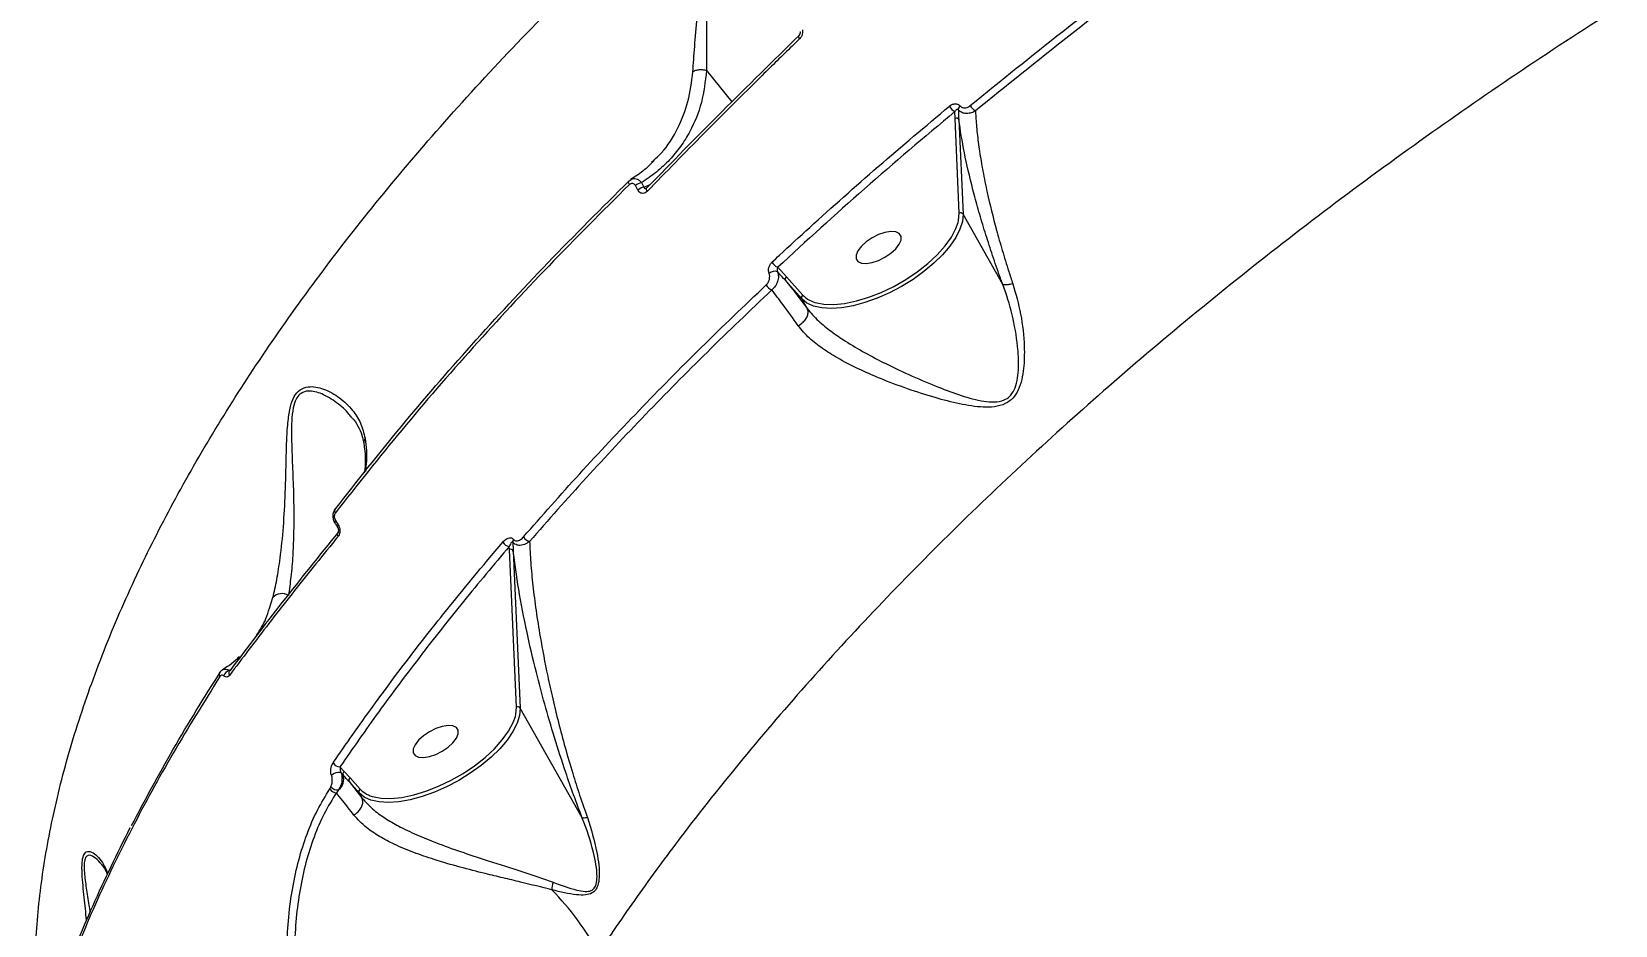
# Model space of a CAD drawing. Header units: millimetres. Extents: x -6901 to 7060, y -7557 to 6158.
# Drawn here: x -1068.7 to -786.5, y 2577.5 to 2736.7 of the extents above; entities that cross this region are included whole.
import ezdxf

# ---------------------------------------------------------------- set-up
doc = ezdxf.new("R2010")
doc.units = ezdxf.units.MM
for name, color, linetype in [('DIKOM_ОБЪЕКТ', 7, 'Continuous'), ('DIKOM_РАЗМЕР_ЗОНА', 7, 'Continuous'), ('DIKOM_РАЗМЕР_ОБЪЕКТА', 7, 'Continuous')]:
    doc.layers.add(name, color=color, linetype=linetype)
doc.styles.add('style1', font='arial.ttf', dxfattribs={"width": 0.8})
doc.dimstyles.new('1-50', dxfattribs={"dimtxt": 300, "dimasz": 200, "dimexe": 100, "dimexo": 0, "dimgap": 100, "dimtad": 1, "dimtxsty": 'style1', "dimcen": 200, "dimclrd": 7, "dimclre": 7, "dimclrt": 7, "dimadec": 1, "dimazin": 2, "dimtfac": 1, "dimtmove": 0, "dimatfit": 2, "dimfxl": 0, "dimlwd": 25, "dimlwe": 18, "dimarcsym": 0})

# ---------------------------------------------------------------- blocks, each defined once
blk = doc.blocks.new('*D2')
at = {"layer": 'Defpoints', "color": 0, "transparency": 16777216}
for p in [(-1102.73, 4151.17), (-5819.23, -4492.42), (4721.24, -4492.42)]:
    blk.add_point(p, dxfattribs=at)
at = {"layer": 'DIKOM_РАЗМЕР_ОБЪЕКТА', "color": 7, "lineweight": 18, "transparency": 16777216}
for p, q in [((-1102.73, 4151.17), (-5919.23, 4151.17)), ((4721.24, -4492.42), (-5919.23, -4492.42))]:
    blk.add_line(p, q, dxfattribs=at)
at = {"layer": 'DIKOM_РАЗМЕР_ОБЪЕКТА', "color": 7, "lineweight": 25, "transparency": 16777216}
blk.add_line((-5819.23, 3951.17), (-5819.23, -4292.42), dxfattribs=at)
at = {"layer": 'DIKOM_РАЗМЕР_ОБЪЕКТА', "color": 7, "transparency": 16777216}
for points in [[(-5852.56, 3951.17), (-5785.89, 3951.17), (-5819.23, 4151.17)], [(-5852.56, -4292.42), (-5785.89, -4292.42), (-5819.23, -4492.42)]]:
    blk.add_solid(points, dxfattribs=at)
at = {"layer": 'DIKOM_РАЗМЕР_ОБЪЕКТА', "color": 7, "transparency": 16777216, "insert": (-6072.4, -170.63), "char_height": 300, "attachment_point": 5, "rotation": 90, "style": 'style1'}
blk.add_mtext('8650', dxfattribs=at)
blk = doc.blocks.new('*D3')
at = {"layer": 'Defpoints', "color": 0, "transparency": 16777216}
for p in [(-1553.27, 6158.28), (-6450.85, -6312.94), (5659.92, -6312.94)]:
    blk.add_point(p, dxfattribs=at)
at = {"layer": 'DIKOM_РАЗМЕР_ЗОНА', "color": 7, "lineweight": 18, "transparency": 16777216}
for p, q in [((-1553.27, 6158.28), (-6550.85, 6158.28)), ((5659.92, -6312.94), (-6550.85, -6312.94))]:
    blk.add_line(p, q, dxfattribs=at)
at = {"layer": 'DIKOM_РАЗМЕР_ЗОНА', "color": 7, "lineweight": 25, "transparency": 16777216}
blk.add_line((-6450.85, 5958.28), (-6450.85, -6112.94), dxfattribs=at)
at = {"layer": 'DIKOM_РАЗМЕР_ЗОНА', "color": 7, "transparency": 16777216}
for points in [[(-6484.18, 5958.28), (-6417.52, 5958.28), (-6450.85, 6158.28)], [(-6484.18, -6112.94), (-6417.52, -6112.94), (-6450.85, -6312.94)]]:
    blk.add_solid(points, dxfattribs=at)
at = {"layer": 'DIKOM_РАЗМЕР_ЗОНА', "color": 7, "transparency": 16777216, "insert": (-6704.02, -77.33), "char_height": 300, "attachment_point": 5, "rotation": 90, "style": 'style1'}
blk.add_mtext('12500', dxfattribs=at)

msp = doc.modelspace()

# ---------------------------------------------------------------- linework, layer by layer
at = {"layer": 'DIKOM_ОБЪЕКТ', "color": 7, "linetype": 'Continuous', "lineweight": 15}
for p, q in [((-948.49, 2729.772), (-943.994, 2724.186)), ((-904.197, 2721.248), (-904.242, 2722.458)), ((-903.434, 2704.394), (-904.197, 2721.248)), ((-903.53, 2721.055), (-902.766, 2704.201)), ((-958.272, 2713.458), (-957.89, 2713.82)), ((-962.26, 2710.151), (-962.002, 2710.328)), ((-960.08, 2709.809), (-959.632, 2708.996)), ((-959.632, 2708.996), (-958.52, 2709.475)), ((-960.713, 2708.472), (-961.16, 2709.282)), ((-895.7, 2691.669), (-902.766, 2704.201)), ((-935.784, 2694.732), (-934.217, 2693.024)), ((-934.217, 2693.024), (-931.307, 2689.754)), ((-931.511, 2689.104), (-934.422, 2692.373)), ((-930.518, 2687.343), (-931.511, 2689.104)), ((-930.518, 2687.343), (-930.516, 2687.339)), ((-1014.61, 2649.613), (-1014.119, 2648.852)), ((-983.606, 2644.425), (-983.63, 2644.985)), ((-982.335, 2616.376), (-983.606, 2644.425)), ((-982.938, 2644.232), (-981.667, 2616.183)), ((-1026.378, 2633.973), (-1025.746, 2635.866)), ((-1031.792, 2625.302), (-1032.059, 2625.075)), ((-1033.191, 2623.067), (-1033.543, 2622.904)), ((-1033.525, 2622.732), (-1033.524, 2622.732)), ((-970.626, 2596.602), (-981.667, 2616.183)), ((-1013.803, 2605.723), (-1013.039, 2604.889)), ((-1015.614, 2601.789), (-1015.419, 2602.15)), ((-1013.039, 2604.889), (-1011.992, 2603.741)), ((-1012.196, 2603.09), (-1009.907, 2600.19)), ((-1010.413, 2601.086), (-1012.196, 2603.09)), ((-1011.992, 2603.741), (-1010.209, 2601.737)), ((-1014.049, 2601.602), (-1014.453, 2601.098)), ((-1009.907, 2600.19), (-1010.413, 2601.086)), ((-1009.907, 2600.19), (-1009.906, 2600.187))]:
    msp.add_line(p, q, dxfattribs=at)
at = {"layer": 'DIKOM_ОБЪЕКТ', "color": 7, "linetype": 'Continuous', "lineweight": 15, "flags": 128}
for points in [[(-927.685, 2749.526), (-930.446, 2752.217), (-934.38, 2754.695), (-937.693, 2756.18), (-941.388, 2757.079), (-943.886, 2756.99), (-944.478, 2756.811), (-945.838, 2755.962), (-946.792, 2754.683), (-947.509, 2752.813), (-947.978, 2750.46), (-948.218, 2748.094), (-948.424, 2743.426), (-948.497, 2737.561), (-948.502, 2732.159), (-948.497, 2729.78), (-948.497, 2729.777), (-948.497, 2729.777)], [(-931.87, 2735.462), (-931.946, 2735.585), (-932.004, 2735.7), (-932.044, 2735.805), (-932.062, 2735.896), (-932.061, 2735.97), (-932.038, 2736.027), (-932.023, 2736.045)], [(-962.228, 2709.464), (-962.292, 2709.581), (-962.34, 2709.695), (-962.371, 2709.802), (-962.384, 2709.899), (-962.379, 2709.984), (-962.357, 2710.056), (-962.317, 2710.112), (-962.26, 2710.151)], [(-959.055, 2708.26), (-959.127, 2708.385), (-959.179, 2708.504), (-959.21, 2708.615), (-959.221, 2708.713), (-959.209, 2708.796), (-959.176, 2708.862), (-959.16, 2708.881)], [(-959.16, 2708.881), (-959.123, 2708.91), (-959.05, 2708.937)], [(-902.766, 2704.201), (-902.885, 2702.908), (-903.323, 2701.506), (-904.071, 2700.026), (-905.113, 2698.498), (-906.426, 2696.956), (-907.982, 2695.434), (-909.747, 2693.965), (-911.682, 2692.58), (-913.746, 2691.31), (-915.894, 2690.182), (-918.079, 2689.22), (-920.254, 2688.446), (-922.372, 2687.876), (-924.387, 2687.523), (-926.254, 2687.394), (-927.935, 2687.492), (-929.391, 2687.815), (-930.334, 2688.21)], [(-903.648, 2702.73), (-903.565, 2703.067), (-903.434, 2704.394)], [(-928.803, 2688.377), (-927.581, 2688.162), (-925.821, 2688.107), (-923.868, 2688.297), (-921.769, 2688.727), (-919.575, 2689.388), (-917.339, 2690.262), (-915.115, 2691.329), (-912.957, 2692.564), (-910.916, 2693.935), (-909.042, 2695.411), (-907.381, 2696.956), (-905.972, 2698.532), (-904.849, 2700.101), (-904.041, 2701.625), (-903.648, 2702.73)], [(-920.894, 2695.466), (-920.023, 2695.399), (-918.975, 2695.562), (-917.834, 2695.942), (-916.693, 2696.51), (-915.644, 2697.218), (-914.772, 2698.01), (-914.148, 2698.821), (-913.823, 2699.586), (-913.822, 2700.242), (-914.146, 2700.737), (-914.769, 2701.031), (-915.639, 2701.098), (-916.688, 2700.936), (-917.829, 2700.555), (-918.97, 2699.987), (-920.019, 2699.279), (-920.89, 2698.487), (-921.514, 2697.676), (-921.84, 2696.911), (-921.841, 2696.254), (-921.517, 2695.76), (-920.894, 2695.466)], [(-930.334, 2688.21), (-930.592, 2688.356), (-931.511, 2689.104)], [(-1014.617, 2650.978), (-1014.681, 2651.097), (-1014.725, 2651.214), (-1014.75, 2651.328), (-1014.754, 2651.435), (-1014.738, 2651.533), (-1014.702, 2651.62), (-1014.646, 2651.693), (-1014.573, 2651.751)], [(-1035.25, 2622.5), (-1035.196, 2622.569), (-1035.115, 2622.637)], [(-982.55, 2614.713), (-982.466, 2615.05), (-982.335, 2616.376)], [(-981.667, 2616.183), (-981.786, 2614.891), (-982.225, 2613.489), (-982.973, 2612.009), (-984.015, 2610.481), (-985.328, 2608.939), (-986.884, 2607.417), (-988.649, 2605.948), (-990.584, 2604.563), (-992.648, 2603.293), (-994.796, 2602.165), (-996.981, 2601.203), (-999.156, 2600.429), (-1001.274, 2599.859), (-1003.288, 2599.506), (-1005.156, 2599.377), (-1006.836, 2599.475), (-1008.293, 2599.798), (-1009.236, 2600.193)], [(-1007.704, 2600.36), (-1006.483, 2600.145), (-1004.723, 2600.09), (-1002.77, 2600.28), (-1000.671, 2600.71), (-998.477, 2601.37), (-996.241, 2602.245), (-994.017, 2603.312), (-991.858, 2604.547), (-989.818, 2605.918), (-987.944, 2607.394), (-986.283, 2608.939), (-984.874, 2610.515), (-983.751, 2612.083), (-982.942, 2613.608), (-982.55, 2614.713)], [(-999.796, 2607.449), (-998.925, 2607.382), (-997.877, 2607.544), (-996.736, 2607.925), (-995.595, 2608.493), (-994.546, 2609.201), (-993.674, 2609.993), (-993.05, 2610.804), (-992.725, 2611.569), (-992.724, 2612.225), (-993.048, 2612.72), (-993.67, 2613.013), (-994.541, 2613.081), (-995.589, 2612.918), (-996.73, 2612.538), (-997.871, 2611.97), (-998.92, 2611.262), (-999.792, 2610.47), (-1000.416, 2609.659), (-1000.741, 2608.894), (-1000.742, 2608.237), (-1000.418, 2607.743), (-999.796, 2607.449)], [(-1009.236, 2600.193), (-1009.493, 2600.339), (-1010.413, 2601.086)]]:
    msp.add_lwpolyline(points, dxfattribs=at)
at = {"layer": 'DIKOM_ОБЪЕКТ', "color": 7, "linetype": 'Continuous', "lineweight": 15}
for centre, radius, start, end in [((-902.665, 2722.782), 0.954, 131.64305, 177.0386), ((-899.291, 2724.747), 2.486, 208.50412, 239.45715), ((-903.142, 2724.521), 2.338, 207.99419, 241.94478), ((-903.975, 2720.767), 0.53, 32.95546, 114.82339), ((-959.719, 2707.698), 2.142, 99.71607, 132.29106), ((-959.278, 2706.892), 2.134, 99.5349, 132.23316), ((-903.211, 2703.911), 0.531, 33.03368, 114.74552), ((-935.133, 2696.536), 1.918, 208.08415, 250.15763), ((-936.317, 2692.438), 1.574, 71.84255, 130.03303), ((-933.971, 2692.589), 0.5, 119.52019, 205.64991), ((-936.121, 2692.532), 1.968, 208.65652, 248.31817), ((-931.061, 2689.32), 0.499, 119.51843, 205.65047), ((-927.637, 2693.462), 5.217, 225.28663, 257.08437), ((-1008.117, 2663.486), 1.437, 147.48019, 187.06692), ((-1014.309, 2649.301), 0.433, 134.03581, 201.52689), ((-1013.7, 2647.118), 0.59, 145.25095, 219.05094), ((-1013.819, 2648.541), 0.431, 133.94703, 202.1489), ((-983.44, 2646.509), 1.536, 208.75336, 262.89876), ((-983.384, 2643.943), 0.531, 33.03381, 114.74513), ((-982.293, 2645.812), 0.725, 143.33743, 182.43258), ((-979.707, 2647.464), 1.597, 209.19972, 259.02118), ((-1024.138, 2634.433), 2.154, 58.18281, 138.30153), ((-1031.206, 2624.157), 1.185, 105.81611, 132.18791), ((-1034.711, 2622.202), 0.616, 151.12251, 218.40436), ((-1033.157, 2621.586), 1.373, 106.32681, 166.59651), ((-1032.896, 2622.388), 0.73, 162.06902, 212.59249), ((-1033.132, 2622.433), 0.493, 113.99268, 158.54973), ((-982.113, 2615.895), 0.53, 32.95629, 114.82299), ((-1013.84, 2607.094), 1.372, 209.5575, 271.5512), ((-1014.22, 2603.16), 1.568, 220.12388, 276.26043), ((-1014.017, 2602.905), 1.819, 77.61312, 135.57943), ((-1015.604, 2603.512), 2.464, 309.14728, 18.1968), ((-1012.782, 2604.449), 0.51, 120.27787, 199.11131), ((-1011.746, 2603.306), 0.5, 119.52299, 205.64771), ((-1014.409, 2602.491), 1.394, 210.21606, 268.17256), ((-1009.962, 2601.303), 0.5, 119.52175, 205.64761), ((-1006.534, 2605.452), 5.225, 225.3127, 257.05828), ((-971.846, 2583.88), 4.183, 162.494, 181.31047), ((-1011.444, 2549.014), 49.631, 28.3408, 44.4733)]:
    msp.add_arc(centre, radius, start, end, dxfattribs=at)
for points, knots in [([(-1308.901, 2597.2), (-1308.916, 2597.202), (-1309.13, 2597.22), (-1308.97, 2597.868), (-1308.345, 2599.232), (-1306.996, 2601.382), (-1305.019, 2604.203), (-1302.419, 2607.686), (-1299.221, 2611.798), (-1295.454, 2616.507), (-1291.096, 2621.842), (-1286.108, 2627.851), (-1280.471, 2634.553), (-1274.181, 2641.954), (-1267.306, 2649.972), (-1259.928, 2658.512), (-1252.076, 2667.545), (-1243.782, 2677.034), (-1234.988, 2687.045), (-1225.622, 2697.66), (-1215.677, 2708.886), (-1205.156, 2720.717), (-1194.177, 2733.02), (-1182.875, 2745.646), (-1171.278, 2758.561), (-1159.421, 2771.731), (-1147.211, 2785.258), (-1134.55, 2799.25), (-1121.445, 2813.701), (-1107.907, 2828.597), (-1094.089, 2843.767), (-1080.152, 2859.039), (-1066.123, 2874.38), (-1052.032, 2889.761), (-1037.772, 2905.298), (-1023.234, 2921.111), (-1008.433, 2937.183), (-993.389, 2953.492), (-978.274, 2969.85), (-962.495, 2986.899), (-946.074, 3004.614), (-929.046, 3022.949), (-911.955, 3041.318), (-894.844, 3059.674), (-877.757, 3077.968), (-861.713, 3095.109), (-846.718, 3111.097), (-832.754, 3125.957), (-819, 3140.566), (-805.353, 3155.031), (-791.842, 3169.321), (-778.497, 3183.404), (-765.472, 3197.116), (-752.923, 3210.293), (-740.857, 3222.927), (-729.279, 3235.017), (-718.086, 3246.669), (-707.198, 3257.966), (-696.648, 3268.873), (-686.464, 3279.359), (-676.768, 3289.3), (-667.662, 3298.591), (-659.148, 3307.231), (-651.219, 3315.229), (-643.814, 3322.648), (-636.882, 3329.537), (-630.455, 3335.862), (-624.56, 3341.595), (-619.265, 3346.666), (-614.628, 3351.019), (-610.638, 3354.667), (-607.278, 3357.632), (-604.521, 3359.941), (-602.339, 3361.616), (-600.82, 3362.567), (-600.001, 3362.906), (-599.906, 3362.689), (-599.882, 3362.633)], [0, 0, 0, 0, 0.0010255, 0.0142645, 0.0278834, 0.0415148, 0.0551463, 0.0687653, 0.0820246, 0.0952954, 0.1085662, 0.1218254, 0.1354712, 0.1491295, 0.1627878, 0.1764335, 0.189694, 0.2029659, 0.2162379, 0.2294983, 0.2431443, 0.256803, 0.2704615, 0.2841076, 0.2973509, 0.3106056, 0.3238602, 0.3371034, 0.3507303, 0.3643696, 0.3780088, 0.3916357, 0.4048801, 0.418136, 0.4313919, 0.4446364, 0.4582654, 0.4719069, 0.4855483, 0.4991773, 0.514498, 0.5298275, 0.5451482, 0.5607997, 0.5764607, 0.5921121, 0.6053739, 0.6186471, 0.6319203, 0.645182, 0.6588292, 0.6724889, 0.6861485, 0.6997957, 0.7130347, 0.7262851, 0.7395355, 0.7527745, 0.7663967, 0.7800314, 0.7936661, 0.8072883, 0.820549, 0.8338212, 0.8470935, 0.8603542, 0.874002, 0.8876624, 0.9013229, 0.9149708, 0.928227, 0.9414946, 0.9547622, 0.9680182, 0.9816615, 0.9953172, 1, 1, 1, 1]), ([(-599.42, 3312.155), (-598.735, 3313.22), (-597.363, 3315.351), (-596.403, 3317.313), (-596.123, 3318.486), (-596.444, 3318.953), (-597.334, 3318.804), (-598.818, 3318.021), (-600.918, 3316.576), (-603.646, 3314.457), (-606.973, 3311.685), (-610.854, 3308.299), (-615.267, 3304.321), (-620.184, 3299.783), (-625.636, 3294.654), (-631.672, 3288.889), (-638.306, 3282.471), (-645.542, 3275.395), (-653.298, 3267.738), (-661.477, 3259.598), (-670.054, 3251.004), (-678.994, 3241.989), (-688.366, 3232.487), (-698.246, 3222.419), (-708.638, 3211.78), (-719.536, 3200.575), (-730.817, 3188.929), (-742.356, 3176.972), (-754.126, 3164.732), (-766.099, 3152.242), (-778.355, 3139.417), (-790.993, 3126.155), (-804.003, 3112.461), (-817.372, 3098.351), (-830.949, 3083.985), (-845.265, 3068.796), (-860.324, 3052.776), (-876.114, 3035.933), (-892.144, 3018.787), (-908.381, 3001.373), (-924.786, 2983.731), (-940.364, 2966.934), (-955.08, 2951.028), (-968.917, 2936.038), (-982.687, 2921.085), (-996.496, 2906.057), (-1010.32, 2890.977), (-1024.133, 2875.872), (-1037.776, 2860.916), (-1051.093, 2846.281), (-1064.068, 2831.985), (-1076.692, 2818.038), (-1089.065, 2804.333), (-1101.277, 2790.766), (-1113.301, 2777.369), (-1125.109, 2764.171), (-1136.564, 2751.325), (-1147.54, 2738.971), (-1158.031, 2727.118), (-1168.036, 2715.769), (-1177.632, 2704.837), (-1186.888, 2694.243), (-1195.773, 2684.021), (-1204.259, 2674.2), (-1212.246, 2664.897), (-1219.645, 2656.216), (-1226.456, 2648.157), (-1232.693, 2640.708), (-1238.407, 2633.808), (-1243.638, 2627.408), (-1248.355, 2621.543), (-1252.537, 2616.235), (-1256.13, 2611.552), (-1259.099, 2607.543), (-1261.453, 2604.197), (-1263.212, 2601.496), (-1264.396, 2599.411), (-1265.006, 2597.934), (-1265.018, 2597.094), (-1264.422, 2596.902), (-1263.228, 2597.356), (-1261.643, 2598.332), (-1259.918, 2599.56), (-1258.737, 2600.478), (-1258.146, 2600.937)], [0, 0, 0, 0, 0.0144651, 0.0289646, 0.0408964, 0.0528384, 0.0647801, 0.0767114, 0.0889895, 0.1012789, 0.1135685, 0.1258468, 0.1377793, 0.1497222, 0.1616651, 0.1735976, 0.1858779, 0.1981695, 0.210461, 0.2227413, 0.2346549, 0.2465787, 0.2585025, 0.270416, 0.2826743, 0.2949438, 0.3072133, 0.3194715, 0.3314056, 0.3433499, 0.3552943, 0.3672283, 0.379509, 0.3918011, 0.404093, 0.4163737, 0.4301596, 0.4439534, 0.4577391, 0.4718227, 0.4859147, 0.4999982, 0.5119157, 0.5238435, 0.5357715, 0.547689, 0.5599529, 0.572228, 0.5845031, 0.5967671, 0.6086844, 0.620612, 0.6325397, 0.6444571, 0.6567196, 0.6689934, 0.6812672, 0.6935297, 0.7054626, 0.7174058, 0.729349, 0.7412818, 0.7535612, 0.7658518, 0.7781425, 0.7904218, 0.802353, 0.8142946, 0.8262361, 0.8381674, 0.8504463, 0.8627365, 0.8750267, 0.8873057, 0.8992219, 0.9111485, 0.9230751, 0.9349913, 0.9472528, 0.9595253, 0.9717981, 0.9840602, 0.9920272, 1, 1, 1, 1]), ([(-818.872, 3019.97), (-822.99, 3015.457), (-831.232, 3006.424), (-843.811, 2992.588), (-856.507, 2978.588), (-869.838, 2963.852), (-883.795, 2948.383), (-898.36, 2932.204), (-912.949, 2915.965), (-927.498, 2899.745), (-941.939, 2883.623), (-956.077, 2867.823), (-969.892, 2852.374), (-983.374, 2837.293), (-996.634, 2822.461), (-1009.611, 2807.947), (-1022.246, 2793.822), (-1034.741, 2779.864), (-1047.037, 2766.141), (-1059.082, 2752.711), (-1070.59, 2739.888), (-1081.362, 2727.894), (-1091.384, 2716.738), (-1100.672, 2706.398), (-1109.346, 2696.734), (-1117.367, 2687.785), (-1124.695, 2679.589), (-1131.261, 2672.22), (-1137.054, 2665.681), (-1142.097, 2659.946), (-1146.422, 2654.978), (-1149.991, 2650.812), (-1152.861, 2647.391), (-1154.12, 2645.804), (-1154.748, 2645.011)], [0, 0, 0, 0, 0.028458, 0.0569512, 0.0854443, 0.113902, 0.1459255, 0.1780519, 0.21023, 0.2424063, 0.2745293, 0.3065504, 0.3375581, 0.3686634, 0.3998177, 0.4309708, 0.4620736, 0.4930793, 0.5259479, 0.5588749, 0.5918026, 0.6246716, 0.6561671, 0.687761, 0.7194068, 0.7510542, 0.7826521, 0.8141501, 0.8450489, 0.876038, 0.9070735, 0.9381097, 0.9691002, 1, 1, 1, 1]), ([(-1066.179, 2547.029), (-1066.652, 2549.618), (-1067.702, 2555.366), (-1068.308, 2565.101), (-1068.083, 2576.158), (-1066.749, 2588.002), (-1064.327, 2600.335), (-1060.764, 2613.137), (-1056.04, 2626.37), (-1050.314, 2639.599), (-1043.664, 2652.764), (-1036.188, 2665.807), (-1027.686, 2679.086), (-1018.138, 2692.56), (-1007.55, 2706.187), (-995.905, 2719.956), (-983.199, 2733.817), (-969.377, 2747.788), (-954.619, 2761.655), (-939.29, 2775.091), (-923.563, 2788.003), (-907.548, 2800.372), (-890.808, 2812.554), (-873.374, 2824.501), (-855.295, 2836.17), (-837.079, 2847.242), (-818.806, 2857.706), (-800.551, 2867.562), (-781.912, 2877.038), (-762.937, 2886.077), (-743.68, 2894.694), (-730.804, 2899.956), (-724.369, 2902.585)], [0, 0, 0, 0, 0.0249861, 0.0554879, 0.089207, 0.1229522, 0.156671, 0.1913838, 0.2261254, 0.2608376, 0.2934958, 0.3261788, 0.3588366, 0.3924371, 0.4260648, 0.4596649, 0.4944808, 0.5292964, 0.5646121, 0.599928, 0.6330973, 0.6662924, 0.6994622, 0.7335982, 0.7677621, 0.8018987, 0.8344682, 0.8670611, 0.8996307, 0.9330788, 0.9665519, 1, 1, 1, 1]), ([(-445.145, 2850.916), (-450.081, 2851.129), (-459.956, 2851.554), (-475.577, 2851.246), (-491.884, 2850.236), (-508.914, 2848.429), (-526.608, 2845.83), (-544.579, 2842.49), (-562.759, 2838.44), (-581.075, 2833.723), (-599.828, 2828.264), (-618.967, 2822.046), (-638.434, 2815.076), (-657.807, 2807.504), (-677.02, 2799.369), (-696.015, 2790.723), (-715.095, 2781.426), (-734.197, 2771.483), (-753.252, 2760.913), (-771.853, 2749.942), (-789.946, 2738.616), (-807.491, 2726.987), (-824.761, 2714.872), (-841.683, 2702.292), (-858.189, 2689.281), (-873.932, 2676.112), (-888.872, 2662.832), (-902.992, 2649.489), (-916.507, 2635.878), (-929.343, 2622.036), (-941.443, 2608.004), (-951.748, 2595.064), (-960.519, 2583.244), (-965.346, 2576.133), (-967.762, 2572.574)], [0, 0, 0, 0, 0.0311784, 0.0623809, 0.0935594, 0.1256442, 0.1577551, 0.1898399, 0.2210202, 0.2522245, 0.2834046, 0.3154898, 0.3476009, 0.3796862, 0.410889, 0.442116, 0.4733189, 0.5054257, 0.5375586, 0.5696654, 0.6009197, 0.6321979, 0.6634521, 0.6956102, 0.7277941, 0.7599519, 0.7912842, 0.8226406, 0.853973, 0.8862091, 0.9184713, 0.9507074, 0.9753306, 1, 1, 1, 1]), ([(-901.476, 2723.56), (-896.023, 2727.978), (-885.117, 2736.815), (-867.961, 2749.781), (-850.29, 2762.531), (-838.064, 2770.76), (-831.951, 2774.875)], [0, 0, 0, 0, 0.2485964, 0.4971937, 0.7485969, 1, 1, 1, 1]), ([(-831.182, 2773.806), (-837.214, 2769.747), (-849.278, 2761.629), (-866.852, 2748.96), (-884.045, 2735.979), (-895.052, 2727.063), (-900.555, 2722.605)], [0, 0, 0, 0, 0.2485964, 0.4971937, 0.7485959, 1, 1, 1, 1]), ([(-950.93, 2729.546), (-950.819, 2731.018), (-950.594, 2734.005), (-950.187, 2739.218), (-949.784, 2743.877), (-949.333, 2747.758), (-948.82, 2750.767), (-948.081, 2753.491), (-946.916, 2755.739), (-945.338, 2757.222), (-943.517, 2757.887), (-941.717, 2758.054), (-939.258, 2757.892), (-936.22, 2757.143), (-932.671, 2755.715), (-929.45, 2753.82), (-927.228, 2751.709), (-925.982, 2749.599), (-925.851, 2748.218), (-925.785, 2747.519)], [0, 0, 0, 0, 0.0827064, 0.1677676, 0.2527915, 0.2965838, 0.3403144, 0.3851551, 0.416775, 0.4486961, 0.4828687, 0.5140023, 0.5458429, 0.6199857, 0.6956323, 0.785269, 0.8772533, 0.9378627, 1, 1, 1, 1]), ([(-931.87, 2735.462), (-932.32, 2735.025), (-934.57, 2732.837), (-940.324, 2727.198), (-949.014, 2718.552), (-955.707, 2711.692), (-959.055, 2708.26)], [0, 0, 0, 0, 0.0480645, 0.2403239, 0.61988, 1, 1, 1, 1]), ([(-959.05, 2708.937), (-954.656, 2713.437), (-945.855, 2722.451), (-936.578, 2731.533), (-931.934, 2736.08)], [0, 0, 0, 0, 0.4993554, 1, 1, 1, 1]), ([(-931.83, 2736.71), (-931.826, 2736.692), (-931.81, 2736.621), (-931.817, 2736.472), (-931.862, 2736.291), (-931.933, 2736.151), (-931.995, 2736.069), (-932.02, 2736.049), (-932.024, 2736.046)], [0, 0, 0, 0, 0.0866606, 0.3442892, 0.5614226, 0.78385, 0.9681145, 1, 1, 1, 1]), ([(-931.381, 2737.015), (-931.367, 2736.844), (-931.339, 2736.501), (-931.486, 2735.987), (-931.691, 2735.647), (-931.837, 2735.496), (-931.87, 2735.462)], [0, 0, 0, 0, 0.305303, 0.6114126, 0.9125556, 1, 1, 1, 1]), ([(-948.49, 2729.772), (-948.719, 2727.847), (-949.183, 2723.952), (-950.998, 2719.552), (-953.05, 2716.237), (-955.045, 2713.826), (-957.358, 2711.64), (-959.173, 2710.419), (-960.08, 2709.809)], [0, 0, 0, 0, 0.2282487, 0.4620544, 0.5944929, 0.726932, 0.8634653, 1, 1, 1, 1]), ([(-957.89, 2713.82), (-957.439, 2714.226), (-955.633, 2715.851), (-953.551, 2719.366), (-951.581, 2724.201), (-951.148, 2727.752), (-950.93, 2729.546)], [0, 0, 0, 0, 0.105609, 0.422344, 0.7081567, 1, 1, 1, 1]), ([(-950.93, 2729.546), (-950.899, 2729.568), (-950.781, 2729.653), (-950.47, 2729.817), (-949.936, 2729.964), (-949.207, 2729.991), (-948.747, 2729.852), (-948.497, 2729.777)], [0, 0, 0, 0, 0.0513642, 0.1965914, 0.4492382, 0.7018858, 1, 1, 1, 1]), ([(-948.497, 2729.777), (-948.496, 2729.777), (-948.494, 2729.776), (-948.492, 2729.774), (-948.491, 2729.772), (-948.49, 2729.772)], [0, 0, 0, 0, 0.3358727, 0.7835061, 1, 1, 1, 1]), ([(-905.207, 2723.424), (-905.095, 2723.507), (-904.834, 2723.7), (-904.399, 2723.859), (-903.96, 2723.881), (-903.576, 2723.772), (-903.391, 2723.587), (-903.299, 2723.495)], [0, 0, 0, 0, 0.1825302, 0.4237908, 0.6274695, 0.8134658, 1, 1, 1, 1]), ([(-903.299, 2723.495), (-903.21, 2723.405), (-903.032, 2723.225), (-902.663, 2723.121), (-902.245, 2723.144), (-901.833, 2723.297), (-901.585, 2723.48), (-901.476, 2723.56)], [0, 0, 0, 0, 0.188947, 0.3774614, 0.5792065, 0.8164895, 1, 1, 1, 1]), ([(-936.825, 2695.633), (-936.38, 2696.047), (-934.155, 2698.118), (-927.931, 2703.825), (-917.946, 2712.714), (-909.456, 2719.852), (-905.207, 2723.424)], [0, 0, 0, 0, 0.0441408, 0.2207136, 0.6100117, 1, 1, 1, 1]), ([(-904.242, 2722.458), (-909.664, 2717.893), (-920.524, 2708.749), (-930.692, 2699.409), (-935.784, 2694.732)], [0, 0, 0, 0, 0.4992737, 1, 1, 1, 1]), ([(-903.618, 2722.831), (-903.636, 2722.847), (-903.667, 2722.876), (-903.742, 2722.896), (-903.846, 2722.877), (-903.987, 2722.786), (-904.123, 2722.642), (-904.206, 2722.514), (-904.242, 2722.458)], [0, 0, 0, 0, 0.0763343, 0.1323099, 0.2954058, 0.5061026, 0.7824538, 1, 1, 1, 1]), ([(-903.618, 2722.831), (-903.614, 2722.75), (-903.589, 2722.16), (-903.557, 2721.567), (-903.53, 2721.055)], [0, 0, 0, 0, 0.1380667, 1, 1, 1, 1]), ([(-900.555, 2722.605), (-900.738, 2722.502), (-901.162, 2722.263), (-901.863, 2722.105), (-902.564, 2722.147), (-903.178, 2722.376), (-903.47, 2722.678), (-903.618, 2722.831)], [0, 0, 0, 0, 0.1741882, 0.4036505, 0.6052464, 0.8000593, 1, 1, 1, 1]), ([(-895.7, 2691.669), (-895.977, 2692.436), (-896.718, 2694.488), (-897.828, 2697.76), (-899.008, 2701.47), (-900.075, 2705.085), (-901.345, 2709.781), (-902.657, 2715.368), (-903.236, 2719.145), (-903.53, 2721.055)], [0, 0, 0, 0, 0.0670894, 0.1796428, 0.2922146, 0.4079288, 0.523645, 0.7591253, 1, 1, 1, 1]), ([(-900.555, 2722.605), (-900.539, 2722.251), (-900.481, 2720.988), (-900.276, 2718.635), (-899.856, 2715.402), (-899.262, 2711.883), (-898.324, 2707.282), (-897.158, 2702.534), (-895.801, 2697.756), (-894.811, 2694.54), (-894.143, 2692.53), (-893.898, 2691.791)], [0, 0, 0, 0, 0.0465623, 0.1660351, 0.2855063, 0.4082679, 0.5310164, 0.7327772, 0.8363391, 0.939882, 1, 1, 1, 1]), ([(-957.841, 2713.73), (-958.166, 2713.393), (-959.094, 2712.426), (-960.498, 2711.306), (-961.655, 2710.607), (-962.035, 2710.378)], [0, 0, 0, 0, 0.2655042, 0.7593797, 1, 1, 1, 1]), ([(-962.228, 2709.464), (-967.062, 2704.654), (-976.732, 2695.035), (-990.222, 2680.429), (-1003.002, 2665.727), (-1010.745, 2655.894), (-1014.617, 2650.978)], [0, 0, 0, 0, 0.2484778, 0.4969549, 0.7484771, 1, 1, 1, 1]), ([(-1014.573, 2651.751), (-1010.755, 2656.601), (-1003.119, 2666.3), (-990.428, 2680.922), (-976.918, 2695.567), (-967.146, 2705.29), (-962.26, 2710.151)], [0, 0, 0, 0, 0.2484765, 0.4969513, 0.7484749, 1, 1, 1, 1]), ([(-961.16, 2709.282), (-961.205, 2709.351), (-961.3, 2709.498), (-961.507, 2709.641), (-961.751, 2709.695), (-962.008, 2709.642), (-962.154, 2709.523), (-962.228, 2709.464)], [0, 0, 0, 0, 0.1799212, 0.3801157, 0.5812407, 0.7907196, 1, 1, 1, 1]), ([(-962.002, 2710.328), (-961.943, 2710.373), (-961.741, 2710.527), (-961.309, 2710.573), (-960.784, 2710.448), (-960.362, 2710.157), (-960.156, 2709.902), (-960.08, 2709.809)], [0, 0, 0, 0, 0.1036754, 0.3556532, 0.6050321, 0.8545023, 1, 1, 1, 1]), ([(-959.055, 2708.26), (-959.17, 2708.162), (-959.398, 2707.965), (-959.802, 2707.866), (-960.184, 2707.937), (-960.502, 2708.15), (-960.646, 2708.37), (-960.713, 2708.472)], [0, 0, 0, 0, 0.213134, 0.426452, 0.6305781, 0.8289185, 1, 1, 1, 1]), ([(-959.632, 2708.996), (-959.623, 2708.957), (-959.606, 2708.888), (-959.554, 2708.829), (-959.492, 2708.791), (-959.438, 2708.778), (-959.352, 2708.781), (-959.293, 2708.795), (-959.246, 2708.815), (-959.241, 2708.818)], [0, 0, 0, 0, 0.2429023, 0.4323923, 0.4999678, 0.6999381, 0.7540385, 0.9710404, 1, 1, 1, 1]), ([(-959.162, 2708.882), (-959.167, 2708.875), (-959.2, 2708.835), (-959.236, 2708.82), (-959.236, 2708.82), (-959.236, 2708.82)], [0, 0, 0, 0, 0.118437, 0.7875569, 1, 1, 1, 1]), ([(-937.329, 2693.643), (-937.373, 2693.803), (-937.462, 2694.131), (-937.395, 2694.692), (-937.186, 2695.231), (-936.945, 2695.499), (-936.825, 2695.633)], [0, 0, 0, 0, 0.2338625, 0.4824835, 0.7413614, 1, 1, 1, 1]), ([(-937.847, 2691.589), (-937.724, 2691.727), (-937.478, 2692.005), (-937.264, 2692.561), (-937.193, 2693.14), (-937.285, 2693.48), (-937.329, 2693.643)], [0, 0, 0, 0, 0.2583401, 0.5167791, 0.767739, 1, 1, 1, 1]), ([(-935.827, 2693.934), (-935.759, 2693.67), (-935.618, 2693.126), (-935.772, 2692.208), (-936.178, 2691.334), (-936.625, 2690.914), (-936.848, 2690.704)], [0, 0, 0, 0, 0.2380386, 0.4906656, 0.7463102, 1, 1, 1, 1]), ([(-935.784, 2694.732), (-935.809, 2694.672), (-935.857, 2694.555), (-935.889, 2694.339), (-935.883, 2694.141), (-935.854, 2694.005), (-935.833, 2693.95), (-935.827, 2693.934)], [0, 0, 0, 0, 0.2918484, 0.5673076, 0.8036613, 0.9440397, 1, 1, 1, 1]), ([(-934.422, 2692.373), (-934.53, 2692.495), (-934.997, 2693.026), (-935.466, 2693.539), (-935.827, 2693.934)], [0, 0, 0, 0, 0.2307653, 1, 1, 1, 1]), ([(-981.101, 2646.684), (-977.8, 2650.438), (-971.197, 2657.946), (-960.601, 2669.197), (-949.547, 2680.429), (-941.747, 2687.869), (-937.847, 2691.589)], [0, 0, 0, 0, 0.249099, 0.4982007, 0.7491001, 1, 1, 1, 1]), ([(-936.848, 2690.704), (-940.712, 2687.019), (-948.44, 2679.648), (-959.449, 2668.468), (-970.055, 2657.214), (-976.692, 2649.669), (-980.011, 2645.896)], [0, 0, 0, 0, 0.2491009, 0.4981999, 0.7490996, 1, 1, 1, 1]), ([(-932.154, 2684.316), (-933.078, 2685.616), (-934.792, 2688.025), (-936.2, 2689.859), (-936.848, 2690.704)], [0, 0, 0, 0, 0.5395056, 1, 1, 1, 1]), ([(-934.422, 2692.373), (-934.111, 2691.988), (-932.908, 2690.496), (-931.536, 2688.686), (-930.518, 2687.343)], [0, 0, 0, 0, 0.2578184, 1, 1, 1, 1]), ([(-893.898, 2691.791), (-893.385, 2689.997), (-892.349, 2686.366), (-891.79, 2681.235), (-891.854, 2677.32), (-892.267, 2674.726), (-892.849, 2672.899), (-893.83, 2671.351), (-895.311, 2670.262), (-897.156, 2669.802), (-899.885, 2669.759), (-903.406, 2670.337), (-907.902, 2671.498), (-912.681, 2673.035), (-917.3, 2674.78), (-921.522, 2676.636), (-924.961, 2678.409), (-927.873, 2680.239), (-930.347, 2682.135), (-931.529, 2683.562), (-932.154, 2684.316)], [0, 0, 0, 0, 0.0863509, 0.1746792, 0.233618, 0.2635113, 0.2941181, 0.3212037, 0.3485636, 0.3826679, 0.4154279, 0.4844299, 0.5550149, 0.6333678, 0.7133069, 0.7760748, 0.8404089, 0.8905406, 0.942132, 1, 1, 1, 1]), ([(-930.516, 2687.339), (-930.516, 2687.339), (-929.96, 2686.668), (-928.682, 2685.189), (-926.324, 2683.305), (-923.523, 2681.39), (-920.23, 2679.459), (-916.22, 2677.373), (-911.827, 2675.296), (-907.321, 2673.412), (-903.087, 2671.806), (-899.781, 2670.917), (-897.224, 2670.664), (-895.61, 2670.896), (-894.669, 2671.506), (-893.991, 2672.22), (-893.399, 2673.279), (-892.992, 2674.998), (-892.808, 2677.498), (-893.022, 2681.293), (-893.913, 2686.289), (-895.029, 2689.905), (-895.695, 2691.661), (-895.695, 2691.663)], [0, 0, 0, 0, 0.0000134, 0.0565032, 0.1073407, 0.1582398, 0.2229575, 0.2877612, 0.3688593, 0.4500228, 0.5206363, 0.5910487, 0.6228981, 0.6547359, 0.6755848, 0.6794206, 0.7041016, 0.7331696, 0.7624318, 0.8215248, 0.9107203, 0.9999111, 1, 1, 1, 1]), ([(-895.695, 2691.663), (-895.696, 2691.663), (-895.697, 2691.664), (-895.698, 2691.667), (-895.7, 2691.669), (-895.7, 2691.669)], [0, 0, 0, 0, 0.2967103, 0.7141461, 1, 1, 1, 1]), ([(-893.898, 2691.791), (-893.944, 2691.779), (-894.245, 2691.697), (-894.776, 2691.592), (-895.377, 2691.551), (-895.589, 2691.626), (-895.695, 2691.663)], [0, 0, 0, 0, 0.0562448, 0.3685238, 0.6842571, 1, 1, 1, 1]), ([(-932.154, 2684.316), (-932.114, 2684.336), (-931.855, 2684.471), (-931.374, 2684.807), (-930.824, 2685.405), (-930.463, 2686.09), (-930.328, 2686.778), (-930.454, 2687.152), (-930.516, 2687.339)], [0, 0, 0, 0, 0.0318969, 0.2097049, 0.4072777, 0.6048555, 0.8024192, 1, 1, 1, 1]), ([(-1025.746, 2635.866), (-1025.511, 2636.909), (-1025.033, 2639.029), (-1024.375, 2643.299), (-1023.846, 2648.486), (-1023.528, 2654.554), (-1023.41, 2659.839), (-1023.303, 2664.144), (-1023.107, 2667.21), (-1022.717, 2669.811), (-1022.011, 2671.785), (-1020.894, 2673.06), (-1019.509, 2673.509), (-1018.082, 2673.437), (-1016.122, 2672.888), (-1013.778, 2671.544), (-1011.581, 2669.413), (-1010.006, 2666.994), (-1009.556, 2665.176), (-1009.329, 2664.258)], [0, 0, 0, 0, 0.0629207, 0.1277907, 0.2147678, 0.3041637, 0.3947477, 0.4415361, 0.4882118, 0.5268409, 0.5575697, 0.5885396, 0.6242858, 0.6582045, 0.6928774, 0.7739244, 0.8569717, 0.9277879, 1, 1, 1, 1]), ([(-1011.721, 2667.9), (-1011.862, 2668.107), (-1012.563, 2669.139), (-1014.366, 2670.664), (-1016.481, 2671.983), (-1018.257, 2672.602), (-1019.513, 2672.747), (-1020.658, 2672.447), (-1021.327, 2671.748), (-1021.815, 2670.891), (-1022.226, 2669.539), (-1022.44, 2667.365), (-1022.454, 2664.12), (-1022.312, 2660.016), (-1022.073, 2654.703), (-1022.001, 2649.057), (-1022.16, 2643.843), (-1022.523, 2639.506), (-1022.843, 2637.344), (-1023.002, 2636.263)], [0, 0, 0, 0, 0.021918, 0.1094075, 0.1967494, 0.2327176, 0.268566, 0.3056645, 0.3314579, 0.3380444, 0.3704358, 0.41254, 0.4549574, 0.5408206, 0.6268247, 0.7361176, 0.8452682, 0.9226992, 1, 1, 1, 1]), ([(-1011.676, 2667.912), (-1011.563, 2667.789), (-1011.029, 2667.203), (-1010.376, 2666.051), (-1009.774, 2664.656), (-1009.615, 2663.684), (-1009.554, 2663.311)], [0, 0, 0, 0, 0.0937618, 0.4450319, 0.787211, 1, 1, 1, 1]), ([(-1009.329, 2664.258), (-1009.226, 2663.519), (-1008.923, 2661.34), (-1009.139, 2659.545), (-1009.282, 2658.359)], [0, 0, 0, 0, 0.3394853, 1, 1, 1, 1]), ([(-1009.568, 2663.306), (-1009.498, 2662.865), (-1009.315, 2661.712), (-1009.279, 2660.071), (-1009.324, 2658.784), (-1009.45, 2658.208), (-1009.468, 2658.127)], [0, 0, 0, 0, 0.2221301, 0.5801764, 0.9407036, 1, 1, 1, 1]), ([(-1014.675, 2651.625), (-1014.766, 2651.496), (-1014.984, 2651.187), (-1015.108, 2650.551), (-1015.04, 2649.829), (-1014.865, 2649.346), (-1014.715, 2649.15), (-1014.71, 2649.143)], [0, 0, 0, 0, 0.1840662, 0.4413446, 0.7111964, 0.9902153, 1, 1, 1, 1]), ([(-1014.617, 2650.978), (-1014.652, 2650.926), (-1014.733, 2650.804), (-1014.81, 2650.546), (-1014.825, 2650.224), (-1014.76, 2649.888), (-1014.66, 2649.704), (-1014.61, 2649.613)], [0, 0, 0, 0, 0.1488654, 0.3487075, 0.5573131, 0.7791065, 1, 1, 1, 1]), ([(-1033.333, 2622.883), (-1030.288, 2626.918), (-1024.19, 2635), (-1017.414, 2643.376), (-1014.021, 2647.569)], [0, 0, 0, 0, 0.4993583, 1, 1, 1, 1]), ([(-1014.712, 2649.142), (-1014.597, 2648.964), (-1014.432, 2648.71), (-1014.269, 2648.456), (-1014.221, 2648.38)], [0, 0, 0, 0, 0.6999771, 1, 1, 1, 1]), ([(-1014.219, 2648.376), (-1014.215, 2648.371), (-1014.192, 2648.341), (-1014.143, 2648.234), (-1014.097, 2648.072), (-1014.077, 2647.891), (-1014.087, 2647.716), (-1014.122, 2647.57), (-1014.167, 2647.476), (-1014.18, 2647.461), (-1014.186, 2647.455)], [0, 0, 0, 0, 0.0305015, 0.1791731, 0.311362, 0.4472907, 0.5848713, 0.7213986, 0.8766646, 1, 1, 1, 1]), ([(-1014.119, 2648.852), (-1014.047, 2648.718), (-1013.903, 2648.452), (-1013.811, 2647.961), (-1013.829, 2647.48), (-1013.948, 2647.052), (-1014.089, 2646.846), (-1014.158, 2646.746)], [0, 0, 0, 0, 0.2063893, 0.4133778, 0.6141827, 0.8134821, 1, 1, 1, 1]), ([(-1014.158, 2646.746), (-1014.489, 2646.341), (-1016.143, 2644.314), (-1020.337, 2639.116), (-1026.564, 2631.221), (-1031.194, 2625.072), (-1033.511, 2621.994)], [0, 0, 0, 0, 0.0480642, 0.2403231, 0.6198804, 1, 1, 1, 1]), ([(-1015.033, 2606.418), (-1014.746, 2606.837), (-1013.311, 2608.933), (-1009.487, 2614.396), (-1003.304, 2622.828), (-994.772, 2633.853), (-988.36, 2641.505), (-984.787, 2645.77)], [0, 0, 0, 0, 0.0321572, 0.1607916, 0.418285, 0.6757768, 1, 1, 1, 1]), ([(-983.63, 2644.985), (-986.382, 2641.713), (-991.887, 2635.169), (-999.62, 2625.343), (-1006.993, 2615.518), (-1011.533, 2608.988), (-1013.803, 2605.723)], [0, 0, 0, 0, 0.2493152, 0.4986287, 0.7493155, 1, 1, 1, 1]), ([(-984.787, 2645.77), (-984.697, 2645.867), (-984.415, 2646.174), (-983.938, 2646.481), (-983.447, 2646.565), (-983.103, 2646.48), (-982.951, 2646.323), (-982.875, 2646.245)], [0, 0, 0, 0, 0.1605751, 0.5081648, 0.7318623, 0.8653632, 1, 1, 1, 1]), ([(-983.017, 2645.781), (-983.03, 2645.792), (-983.058, 2645.815), (-983.116, 2645.817), (-983.215, 2645.764), (-983.372, 2645.569), (-983.515, 2645.289), (-983.602, 2645.059), (-983.63, 2644.985)], [0, 0, 0, 0, 0.0381922, 0.0818691, 0.1920211, 0.4180169, 0.8124368, 1, 1, 1, 1]), ([(-980.011, 2645.896), (-980.152, 2645.789), (-980.608, 2645.444), (-981.374, 2645.153), (-982.133, 2645.178), (-982.665, 2645.394), (-982.897, 2645.649), (-983.017, 2645.781)], [0, 0, 0, 0, 0.1440829, 0.46792, 0.6900697, 0.8402787, 1, 1, 1, 1]), ([(-983.017, 2645.781), (-983.012, 2645.67), (-982.988, 2645.155), (-982.96, 2644.638), (-982.938, 2644.232)], [0, 0, 0, 0, 0.2148626, 1, 1, 1, 1]), ([(-982.875, 2646.245), (-982.802, 2646.169), (-982.657, 2646.019), (-982.335, 2645.941), (-981.881, 2646.025), (-981.445, 2646.313), (-981.183, 2646.596), (-981.101, 2646.684)], [0, 0, 0, 0, 0.1388871, 0.2767796, 0.4965802, 0.8418564, 1, 1, 1, 1]), ([(-980.011, 2645.896), (-979.954, 2644.646), (-979.839, 2642.147), (-979.446, 2638.014), (-978.892, 2633.612), (-978.058, 2628.297), (-977.053, 2623.016), (-975.912, 2617.851), (-974.881, 2613.607), (-973.707, 2609.183), (-972.442, 2604.851), (-971.125, 2600.674), (-970.19, 2598.009), (-969.72, 2596.671)], [0, 0, 0, 0, 0.100763, 0.2015257, 0.3037928, 0.4060541, 0.5490242, 0.6279434, 0.7068487, 0.7872963, 0.8677087, 0.9335558, 1, 1, 1, 1]), ([(-970.626, 2596.602), (-971.147, 2597.976), (-972.189, 2600.724), (-973.862, 2605.539), (-975.618, 2610.985), (-977.347, 2616.913), (-979.01, 2623.2), (-980.621, 2630.124), (-982.059, 2637.487), (-982.645, 2641.984), (-982.938, 2644.232)], [0, 0, 0, 0, 0.0717648, 0.1435706, 0.2576777, 0.3721831, 0.4865177, 0.6397304, 0.819857, 1, 1, 1, 1]), ([(-1028.677, 2629.139), (-1028.054, 2630.1), (-1027.09, 2631.586), (-1026.564, 2633.349), (-1026.378, 2633.973)], [0, 0, 0, 0, 0.6459979, 1, 1, 1, 1]), ([(-1032.004, 2625.036), (-1032.031, 2625.01), (-1032.523, 2624.539), (-1033.4, 2623.842), (-1034.359, 2623.255), (-1034.787, 2622.992)], [0, 0, 0, 0, 0.0310747, 0.5669111, 1, 1, 1, 1]), ([(-1050.953, 2595.239), (-1048.555, 2599.764), (-1043.758, 2608.815), (-1037.996, 2618.029), (-1035.115, 2622.637)], [0, 0, 0, 0, 0.5000008, 1, 1, 1, 1]), ([(-1034.767, 2622.946), (-1034.852, 2622.901), (-1035.05, 2622.794), (-1035.169, 2622.601), (-1035.236, 2622.491)], [0, 0, 0, 0, 0.4285583, 1, 1, 1, 1]), ([(-1034.493, 2621.905), (-1034.538, 2621.937), (-1034.653, 2622.018), (-1034.842, 2622.056), (-1035.043, 2622.002), (-1035.143, 2621.881), (-1035.193, 2621.82)], [0, 0, 0, 0, 0.1836013, 0.4626852, 0.7309861, 1, 1, 1, 1]), ([(-1034.776, 2622.967), (-1034.772, 2622.971), (-1034.652, 2623.09), (-1034.318, 2623.14), (-1033.895, 2623.097), (-1033.637, 2622.956), (-1033.543, 2622.904)], [0, 0, 0, 0, 0.0130226, 0.393621, 0.7782402, 1, 1, 1, 1]), ([(-1033.511, 2621.994), (-1033.591, 2621.911), (-1033.751, 2621.743), (-1034.058, 2621.691), (-1034.312, 2621.77), (-1034.453, 2621.875), (-1034.493, 2621.905)], [0, 0, 0, 0, 0.2927249, 0.584936, 0.881969, 1, 1, 1, 1]), ([(-1033.543, 2622.904), (-1033.536, 2622.891), (-1033.512, 2622.847), (-1033.482, 2622.827), (-1033.461, 2622.813)], [0, 0, 0, 0, 0.2892166, 1, 1, 1, 1]), ([(-1035.193, 2621.82), (-1038.037, 2617.259), (-1043.724, 2608.136), (-1051.072, 2594.6), (-1057.606, 2581.185), (-1061.114, 2572.417), (-1062.868, 2568.034)], [0, 0, 0, 0, 0.2486162, 0.4972322, 0.7486161, 1, 1, 1, 1]), ([(-1015.316, 2604.179), (-1015.332, 2604.222), (-1015.395, 2604.391), (-1015.463, 2604.755), (-1015.456, 2605.299), (-1015.324, 2605.907), (-1015.134, 2606.242), (-1015.033, 2606.418)], [0, 0, 0, 0, 0.0579469, 0.2244377, 0.4300056, 0.700504, 1, 1, 1, 1]), ([(-1013.803, 2605.723), (-1013.801, 2605.628), (-1013.798, 2605.452), (-1013.762, 2605.169), (-1013.715, 2604.946), (-1013.674, 2604.807), (-1013.648, 2604.733), (-1013.633, 2604.698), (-1013.627, 2604.682)], [0, 0, 0, 0, 0.3536057, 0.6500596, 0.8418258, 0.9245941, 0.9645055, 1, 1, 1, 1]), ([(-1015.419, 2602.15), (-1015.344, 2602.357), (-1015.207, 2602.734), (-1015.155, 2603.347), (-1015.199, 2603.834), (-1015.282, 2604.08), (-1015.316, 2604.179)], [0, 0, 0, 0, 0.3466661, 0.631235, 0.8512937, 1, 1, 1, 1]), ([(-1013.627, 2604.682), (-1013.576, 2604.524), (-1013.452, 2604.141), (-1013.42, 2603.397), (-1013.58, 2602.467), (-1013.885, 2601.904), (-1014.049, 2601.602)], [0, 0, 0, 0, 0.1615912, 0.3913454, 0.6723977, 1, 1, 1, 1]), ([(-1013.264, 2604.282), (-1013.371, 2604.4), (-1013.492, 2604.533), (-1013.613, 2604.667), (-1013.627, 2604.682)], [0, 0, 0, 0, 0.8864824, 1, 1, 1, 1]), ([(-1012.196, 2603.09), (-1012.304, 2603.212), (-1012.659, 2603.615), (-1013.016, 2604.008), (-1013.264, 2604.282)], [0, 0, 0, 0, 0.3030124, 1, 1, 1, 1]), ([(-1020.638, 2550.104), (-1021.115, 2552.292), (-1021.994, 2556.324), (-1022.8, 2562.335), (-1023.238, 2567.984), (-1023.309, 2573.559), (-1022.994, 2578.985), (-1022.295, 2584.203), (-1021.213, 2589.164), (-1019.727, 2593.786), (-1017.893, 2598.067), (-1016.373, 2600.55), (-1015.614, 2601.789)], [0, 0, 0, 0, 0.1166778, 0.215085, 0.3137949, 0.4122014, 0.5100623, 0.6082255, 0.7060838, 0.8039547, 0.9021335, 1, 1, 1, 1]), ([(-1014.453, 2601.098), (-1015.196, 2599.885), (-1016.683, 2597.455), (-1018.476, 2593.265), (-1019.929, 2588.739), (-1020.985, 2583.88), (-1021.666, 2578.769), (-1021.972, 2573.453), (-1021.899, 2567.99), (-1021.466, 2562.454), (-1020.673, 2556.562), (-1019.81, 2552.61), (-1019.342, 2550.465)], [0, 0, 0, 0, 0.0977718, 0.1958551, 0.2936289, 0.3914568, 0.4895937, 0.5874222, 0.6858959, 0.7846775, 0.8831537, 1, 1, 1, 1]), ([(-1011.335, 2597.127), (-1012.003, 2598.003), (-1013.113, 2599.456), (-1014.072, 2600.631), (-1014.453, 2601.098)], [0, 0, 0, 0, 0.6025836, 1, 1, 1, 1]), ([(-1011.335, 2597.127), (-1011.297, 2597.149), (-1011.082, 2597.27), (-1010.653, 2597.587), (-1010.144, 2598.162), (-1009.801, 2598.871), (-1009.69, 2599.59), (-1009.834, 2599.988), (-1009.906, 2600.187)], [0, 0, 0, 0, 0.0324276, 0.1817281, 0.3862851, 0.5908534, 0.7954365, 1, 1, 1, 1]), ([(-1009.906, 2600.187), (-1009.906, 2600.187), (-1009.27, 2599.52), (-1008.008, 2598.077), (-1005.551, 2596.401), (-1002.857, 2594.857), (-999.701, 2593.384), (-995.907, 2591.865), (-991.744, 2590.4), (-986.72, 2588.769), (-981.261, 2587.044), (-977.645, 2585.774), (-975.836, 2585.138)], [0, 0, 0, 0, 0.0000119, 0.0998854, 0.1766921, 0.2535723, 0.3464321, 0.4393904, 0.5544053, 0.6695384, 0.8346554, 1, 1, 1, 1]), ([(-976.028, 2583.784), (-977.859, 2584.25), (-980.634, 2584.955), (-984.71, 2585.919), (-988.302, 2586.784), (-992.448, 2587.833), (-996.761, 2589.076), (-1000.722, 2590.437), (-1003.999, 2591.808), (-1006.811, 2593.292), (-1009.393, 2594.993), (-1010.633, 2596.355), (-1011.335, 2597.127)], [0, 0, 0, 0, 0.1589024, 0.240908, 0.3228933, 0.4352733, 0.5505613, 0.6428549, 0.7376519, 0.8155018, 0.8955089, 1, 1, 1, 1]), ([(-969.72, 2596.671), (-969.071, 2594.617), (-968.193, 2591.839), (-967.653, 2588.216), (-967.55, 2586.207), (-967.775, 2584.663), (-968.242, 2583.717), (-968.991, 2583.093), (-970.145, 2582.83), (-972.469, 2582.942), (-974.535, 2583.431), (-976.028, 2583.784)], [0, 0, 0, 0, 0.2657932, 0.3593809, 0.4543058, 0.5177596, 0.5632844, 0.6085761, 0.6803164, 0.7688748, 1, 1, 1, 1]), ([(-975.836, 2585.138), (-974.409, 2584.615), (-972.45, 2583.896), (-970.228, 2583.466), (-969.142, 2583.545), (-968.447, 2584.046), (-968.054, 2584.917), (-967.947, 2586.391), (-968.151, 2588.313), (-968.921, 2591.851), (-969.831, 2594.601), (-970.62, 2596.592), (-970.621, 2596.594)], [0, 0, 0, 0, 0.2369843, 0.325278, 0.3938196, 0.4351358, 0.4764533, 0.5364537, 0.6308592, 0.725787, 0.9996825, 1, 1, 1, 1]), ([(-970.621, 2596.594), (-970.621, 2596.595), (-970.622, 2596.595), (-970.624, 2596.598), (-970.625, 2596.6), (-970.626, 2596.602)], [0, 0, 0, 0, 0.2422697, 0.5637844, 1, 1, 1, 1]), ([(-969.72, 2596.671), (-969.754, 2596.663), (-969.965, 2596.616), (-970.342, 2596.555), (-970.522, 2596.58), (-970.621, 2596.594)], [0, 0, 0, 0, 0.0794357, 0.4971952, 1, 1, 1, 1]), ([(-1051.231, 2594.832), (-1052.395, 2592.519), (-1054.736, 2587.867), (-1057.91, 2580.944), (-1060.671, 2574.525), (-1062.233, 2570.456), (-1062.922, 2568.661)], [0, 0, 0, 0, 0.261425, 0.5256307, 0.7907294, 1, 1, 1, 1]), ([(-1058.971, 2578.38), (-1059.104, 2579.743), (-1059.309, 2581.855), (-1059.609, 2584.596), (-1059.782, 2586.734), (-1059.812, 2588.633), (-1059.555, 2590.013), (-1058.961, 2590.737), (-1058.056, 2590.624), (-1057.053, 2589.86), (-1056.024, 2588.59), (-1055.487, 2587.433), (-1055.185, 2586.782)], [0, 0, 0, 0, 0.1440434, 0.2230172, 0.3018237, 0.3889818, 0.4607253, 0.5325616, 0.6387959, 0.7482992, 0.8581033, 1, 1, 1, 1]), ([(-1056.366, 2588.372), (-1056.417, 2588.445), (-1056.808, 2589.007), (-1057.619, 2589.7), (-1058.571, 2590.092), (-1059.176, 2589.639), (-1059.44, 2588.563), (-1059.376, 2586.656), (-1059.026, 2584.061), (-1058.644, 2581.691), (-1058.418, 2580.236), (-1058.354, 2579.826)], [0, 0, 0, 0, 0.0248291, 0.1917028, 0.3403886, 0.4276708, 0.5147307, 0.6264224, 0.775261, 0.936693, 1, 1, 1, 1]), ([(-1056.357, 2588.376), (-1056.274, 2588.275), (-1055.97, 2587.905), (-1055.591, 2587.317), (-1055.355, 2586.731), (-1055.287, 2586.56)], [0, 0, 0, 0, 0.2123727, 0.7708104, 1, 1, 1, 1])]:
    msp.add_open_spline(points, degree=3, knots=knots, dxfattribs=at)

# ---------------------------------------------------------------- dimensions: what is measured, and where the dimension line sits
at = {"layer": 'DIKOM_РАЗМЕР_ЗОНА'}
dim = msp.add_linear_dim(base=(-6450.85, -6312.937), p1=(-1553.272, 6158.285), p2=(5659.925, -6312.937), angle=90, text='12500', dimstyle='1-50', dxfattribs=at)
dim.commit()
dim.dimension.update_dxf_attribs({"geometry": '*D3', "text_midpoint": (-6450.85, -77.326), "dimtype": 160})
at = {"layer": 'DIKOM_РАЗМЕР_ОБЪЕКТА'}
dim = msp.add_linear_dim(base=(-5819.225, -4492.425), p1=(-1102.732, 4151.169), p2=(4721.24, -4492.425), angle=90, text='8650', dimstyle='1-50', dxfattribs=at)
dim.commit()
dim.dimension.update_dxf_attribs({"geometry": '*D2', "text_midpoint": (-5819.225, -170.628), "dimtype": 160})

doc.saveas('drawing.dxf')
